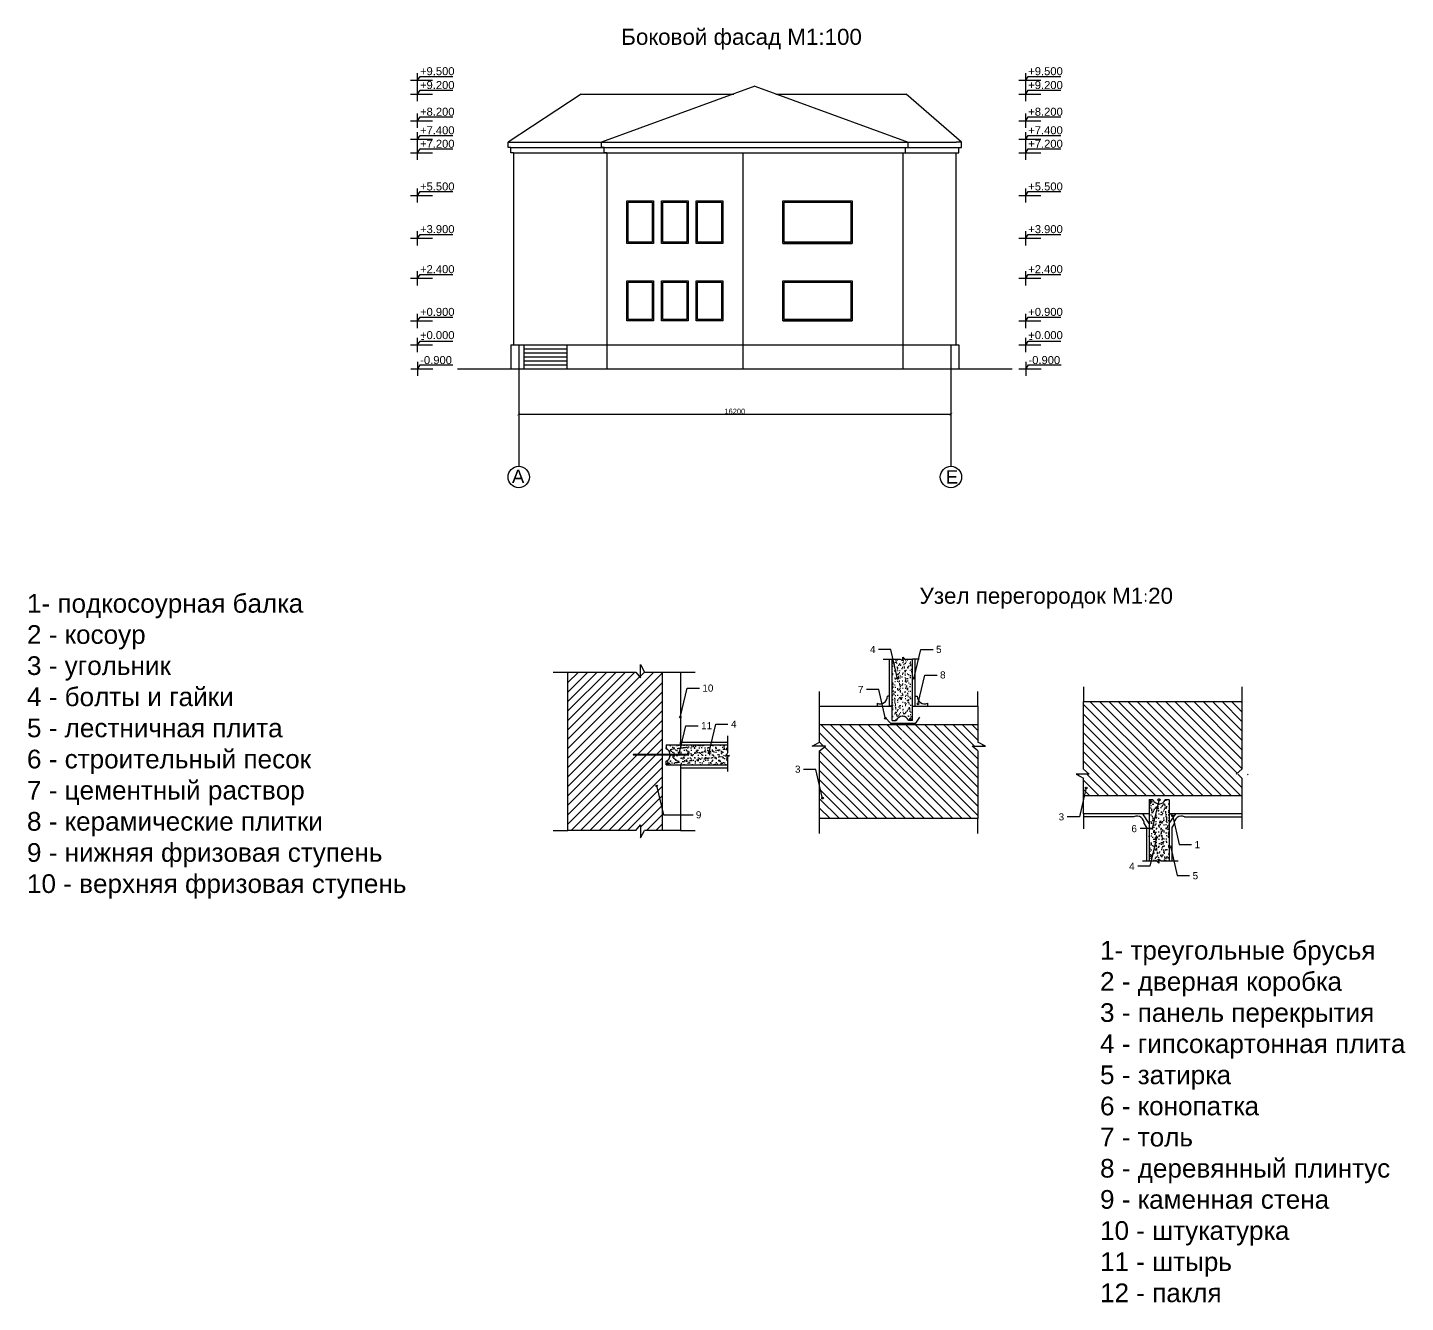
# Model space of a CAD drawing. Header units: millimetres. Extents: x -4280 to 435011, y -161394 to 27828.
# Drawn here: x 37450 to 89094, y -80898 to -33128 of the extents above; entities that cross this region are included whole.
import ezdxf

# ---------------------------------------------------------------- set-up
doc = ezdxf.new("R2010")
doc.units = ezdxf.units.MM
doc.header["$MEASUREMENT"] = 0
for name, color, linetype in [('Fasad', 7, 'Continuous'), ('Fasad bokovoy', 7, 'Continuous'), ('Razrez', 7, 'Continuous')]:
    doc.layers.add(name, color=color, linetype=linetype)
doc.styles.get("Standard").update_dxf_attribs({"font": 'arial.ttf'})
doc.dimstyles.new('GOST', dxfattribs={"dimtxt": 200, "dimasz": 100, "dimexe": 0.18, "dimexo": 0.06, "dimgap": 3, "dimtad": 1, "dimdec": 0, "dimzin": 0, "dimdsep": 46, "dimtxsty": 'Standard', "dimblk": 'ARCHTICK', "dimcen": 0.09, "dimclrt": 256, "dimadec": 0, "dimazin": 0, "dimtfac": 1, "dimtdec": 0, "dimtofl": 0, "dimtmove": 0, "dimatfit": 3, "dimldrblk": 'ARCHTICK', "dimfxl": 200, "dimfxlon": 1, "dimtolj": 1, "dimtzin": 0, "dimarcsym": 0})

# ---------------------------------------------------------------- blocks, each defined once
blk = doc.blocks.new('_ArchTick')
at = {"color": 0, "linetype": 'ByBlock', "const_width": 0.15}
blk.add_lwpolyline([(-0.5, -0.5), (0.5, 0.5)], dxfattribs=at)
blk = doc.blocks.new('*D233')
at = {"layer": 'Defpoints', "color": 0, "transparency": 16777216}
for p in [(55859, -45920), (72059, -45920), (72059, -47616)]:
    blk.add_point(p, dxfattribs=at)
at = {"layer": 'Fasad bokovoy', "color": 0, "lineweight": -2, "transparency": 16777216}
for p, q in [((55859, -47416), (55859, -47616)), ((72059, -47416), (72059, -47616)), ((55859, -47616), (72059, -47616))]:
    blk.add_line(p, q, dxfattribs=at)
at = {"layer": 'Fasad bokovoy', "color": 0, "lineweight": -2, "transparency": 16777216, "xscale": 100, "yscale": 100, "zscale": 100, "rotation": 180}
blk.add_blockref('_ArchTick', (55859, -47616), dxfattribs=at)
at = {"layer": 'Fasad bokovoy', "color": 0, "lineweight": -2, "transparency": 16777216, "xscale": 100, "yscale": 100, "zscale": 100}
blk.add_blockref('_ArchTick', (72059, -47616), dxfattribs=at)
at = {"layer": 'Fasad bokovoy', "transparency": 16777216, "insert": (63959, -47511), "char_height": 200, "attachment_point": 5}
blk.add_mtext('\\A1;16200', dxfattribs=at)

msp = doc.modelspace()

# ---------------------------------------------------------------- hatches: boundary and pattern name
at = {"layer": 'Fasad bokovoy', "true_color": 0x000000}
h = msp.add_hatch(dxfattribs=at)
h.set_pattern_fill('AR-SAND', color=18, scale=100, angle=90)
h.set_pattern_definition([(127.5, (-3763.2, -84461.4), (-192.68238, -6.29934), [0, -152, 0, -170, 0, -162.5]), (97.5, (-3763.2, -84461.4), (-282.2146, 176.9777), [0, -82, 0, -137, 0, -52.5]), (57.5, (-3763.2, -84584.4), (-0.5659, 311.4142), [0, -50, 0, -180, 0, -235]), (47.5, (-3763.2, -84584.4), (-87.7676, 300.6127), [0, -25, 0, -118, 0, -135])])
h.paths.add_polyline_path([(70224.4, -58238.9), (70241.1, -58238.9), (70241.1, -58936.6, -0.3038608), (70475.1, -59093.2), (70617.4, -59093.2), (70617.4, -56789), (70319.3, -56789), (70255.5, -56717), (70255.5, -56844.7), (70160.6, -56789), (69858, -56789), (69858, -59091.4), (70007.9, -59091.4, -0.2837405), (70224.4, -58937.1)])
h = msp.add_hatch(dxfattribs=at)
h.set_pattern_fill('ANSI31', color=18, scale=2000)
h.set_pattern_definition([(45, (36011.6, 13620.62), (-176.7767, 176.7767), [])])
h.paths.add_polyline_path([(57703.3, -62276.8), (57703.3, -63212.9), (60242.6, -63212.9), (60421, -62998.2), (60421, -63495.4), (60571.8, -63212.9), (61235.6, -63212.9), (61235.6, -60383.7), (60146.8, -60383.7), (60146.8, -60367), (60401.5, -60367), (61235.6, -60367), (61235.6, -57280.5), (60571.8, -57280.5), (60421, -56998), (60421, -57495.2), (60242.6, -57280.5), (57703.3, -57280.5)])
h = msp.add_hatch(dxfattribs=at)
h.set_pattern_fill('ANSI31', color=18, scale=2000, angle=270)
h.set_pattern_definition([(315, (153864.7, -36689.15), (176.7767, 176.7767), [])])
h.paths.add_polyline_path([(77967.3, -58380.9), (77031.2, -58380.9), (77031.2, -60920.2), (77245.8, -61098.6), (76748.6, -61098.6), (77031.2, -61249.3), (77031.2, -61913.1), (79860.4, -61913.1), (79860.4, -60824.4), (79877.1, -60824.4), (79877.1, -61079.1), (79877.1, -61913.1), (82963.5, -61913.1), (82963.5, -61249.3), (83246.1, -61098.6), (82748.9, -61098.6), (82963.5, -60920.2), (82963.5, -58380.9)])
h = msp.add_hatch(dxfattribs=at)
h.set_pattern_fill('ANSI31', color=18, scale=2000, angle=90)
h.set_pattern_definition([(135, (-3763.2, -84461.4), (-176.7767, -176.7767), [])])
h.paths.add_polyline_path([(72134.3, -62769.7), (73070.3, -62769.7), (73070.3, -60230.4), (72855.7, -60052), (73352.9, -60052), (73070.3, -59901.2), (73070.3, -59237.4), (70241.1, -59237.4), (70241.1, -60326.2), (70224.4, -60326.2), (70224.4, -60071.5), (70224.4, -59237.4), (67138, -59237.4), (67138, -59901.2), (66855.4, -60052), (67352.6, -60052), (67138, -60230.4), (67138, -62769.7)])
h = msp.add_hatch(color=18, dxfattribs=at)
h.dxf.hatch_style = 1
h.paths.add_polyline_path([(62234.1, -60367), (61535.9, -60367, -0.0165496), (61536.4, -60383.7), (62234.1, -60383.7)])
h.paths.add_polyline_path([(61535.9, -60367), (61235.6, -60367), (61235.6, -60383.7), (61536.4, -60383.7, 0.0165496)])
h.paths.add_polyline_path([(61235.6, -60367), (60146.8, -60367), (60146.8, -60383.7), (61235.6, -60383.7)])
h = msp.add_hatch(dxfattribs=at)
h.set_pattern_fill('AR-SAND', color=18, scale=100)
h.set_pattern_definition([(37.5, (36011.61, 13620.62), (-6.29934, 192.68238), [0, -152, 0, -170, 0, -162.5]), (7.5, (36011.6, 13620.62), (176.9777, 282.2146), [0, -82, 0, -137, 0, -52.5]), (327.5, (35888.61, 13620.62), (311.4142, 0.5659), [0, -50, 0, -180, 0, -235]), (317.5, (35888.6, 13620.62), (300.6127, 87.7676), [0, -25, 0, -118, 0, -135])])
h.paths.add_polyline_path([(62234.1, -60367), (62234.1, -60383.7), (61536.4, -60383.7, -0.3038608), (61379.8, -60617.7), (61379.8, -60759.9), (63684, -60759.9), (63684, -60461.9), (63756, -60398.1), (63628.3, -60398.1), (63684, -60303.2), (63684, -60000.6), (61381.6, -60000.6), (61381.6, -60150.5, -0.2837405), (61535.9, -60367)])
h = msp.add_hatch(dxfattribs=at)
h.set_pattern_fill('AR-SAND', color=18, scale=100, angle=270)
h.set_pattern_definition([(307.5, (153864.7, -36689.15), (192.68238, 6.29934), [0, -152, 0, -170, 0, -162.5]), (277.5, (153864.7, -36689.15), (282.2146, -176.9777), [0, -82, 0, -137, 0, -52.5]), (237.5, (153864.7, -36566.15), (0.5659, -311.4142), [0, -50, 0, -180, 0, -235]), (227.5, (153864.7, -36566.15), (87.7676, -300.6127), [0, -25, 0, -118, 0, -135])])
h.paths.add_polyline_path([(79877.1, -62911.6), (79860.4, -62911.6), (79860.4, -62214, -0.3038608), (79626.4, -62057.3), (79484.1, -62057.3), (79484.1, -64361.5), (79782.2, -64361.5), (79846, -64433.5), (79846, -64305.9), (79940.9, -64361.5), (80243.5, -64361.5), (80243.5, -62059.2), (80093.6, -62059.2, -0.2837405), (79877.1, -62213.4)])

# ---------------------------------------------------------------- linework, layer by layer
at = {"layer": 'Fasad bokovoy'}
for p, q in [((51802.8, -35101.7), (52633.9, -35101.7)), ((52070.8, -35369.4), (52070.8, -34833.7)), ((52070.8, -35101.5), (52161.8, -34957)), ((52161.8, -34957), (53384.8, -34957)), ((74600.9, -35101.7), (75432, -35101.7)), ((74868.9, -35369.4), (74868.9, -34833.7)), ((74868.9, -35101.5), (74959.8, -34957)), ((74959.8, -34957), (76182.9, -34957)), ((51802.8, -35620.5), (52633.9, -35620.5)), ((52070.8, -35888.3), (52070.8, -35352.5)), ((52070.8, -35620.4), (52161.8, -35475.8)), ((52161.8, -35475.8), (53384.8, -35475.8)), ((58203, -35620.5), (55458.6, -37420.5)), ((58203, -35620.5), (63915.7, -35620.5)), ((64708.6, -35320.5), (58958.6, -37420.5)), ((64708.6, -35320.5), (70458.6, -37420.5)), ((65501.4, -35620.5), (70381.7, -35620.5)), ((72458.6, -37420.5), (70381.7, -35620.5)), ((74600.9, -35620.5), (75432, -35620.5)), ((74868.9, -35888.3), (74868.9, -35352.5)), ((74868.9, -35620.4), (74959.8, -35475.8)), ((74959.8, -35475.8), (76182.9, -35475.8)), ((51802.8, -36620.5), (52633.9, -36620.5)), ((52070.8, -36888.3), (52070.8, -36352.5)), ((52070.8, -36620.4), (52161.8, -36475.8)), ((52161.8, -36475.8), (53384.8, -36475.8)), ((74600.9, -36620.5), (75432, -36620.5)), ((74868.9, -36888.3), (74868.9, -36352.5)), ((74868.9, -36620.4), (74959.8, -36475.8)), ((74959.8, -36475.8), (76182.9, -36475.8)), ((52070.8, -37583.3), (52070.8, -37047.5)), ((52070.8, -37315.4), (52161.8, -37170.8)), ((52161.8, -37170.8), (53384.8, -37170.8)), ((74868.9, -37583.3), (74868.9, -37047.5)), ((74868.9, -37315.4), (74959.8, -37170.8)), ((74959.8, -37170.8), (76182.9, -37170.8)), ((51802.8, -37315.5), (52633.9, -37315.5)), ((52070.8, -38088.3), (52070.8, -37552.5)), ((52070.8, -37820.4), (52161.8, -37675.8)), ((52161.8, -37675.8), (53384.8, -37675.8)), ((55458.6, -37620.5), (55458.6, -37420.5)), ((55458.6, -37420.5), (55658.6, -37420.5)), ((55558.6, -37620.5), (55458.6, -37620.5)), ((55558.6, -37620.5), (72358.6, -37620.5)), ((55558.6, -37820.5), (55558.6, -37620.5)), ((55658.6, -37420.5), (72258.6, -37420.5)), ((58958.6, -37620.5), (58958.6, -37420.5)), ((59058.6, -37620.5), (58958.6, -37620.5)), ((59058.6, -37820.5), (59058.6, -37620.5)), ((59158.6, -37420.5), (70258.6, -37420.5)), ((70358.6, -37820.5), (70358.6, -37620.5)), ((70358.6, -37620.5), (70458.6, -37620.5)), ((70458.6, -37620.5), (70458.6, -37420.5)), ((72458.6, -37420.5), (72258.6, -37420.5)), ((72358.6, -37820.5), (72358.6, -37620.5)), ((72358.6, -37620.5), (72458.6, -37620.5)), ((72458.6, -37620.5), (72458.6, -37420.5)), ((74600.9, -37315.5), (75432, -37315.5)), ((74868.9, -38088.3), (74868.9, -37552.5)), ((74868.9, -37820.4), (74959.8, -37675.8)), ((74959.8, -37675.8), (76182.9, -37675.8)), ((51802.8, -37820.5), (52633.9, -37820.5)), ((55658.6, -37820.5), (55558.6, -37820.5)), ((55658.6, -37820.5), (72258.6, -37820.5)), ((55658.6, -37820.5), (55658.6, -45020.5)), ((59158.6, -37820.5), (59058.6, -37820.5)), ((59158.6, -37820.5), (59158.6, -45920.5)), ((64258.6, -37820.5), (64258.6, -45920.5)), ((70258.6, -37820.5), (70258.6, -45920.5)), ((70258.6, -37820.5), (70358.6, -37820.5)), ((72258.6, -37820.5), (72358.6, -37820.5)), ((72258.6, -45020.5), (72258.6, -37820.5)), ((74600.9, -37820.5), (75432, -37820.5)), ((52070.8, -39688.3), (52070.8, -39152.5)), ((74868.9, -39688.3), (74868.9, -39152.5)), ((51802.8, -39420.5), (52633.9, -39420.5)), ((52070.8, -39420.4), (52161.8, -39275.8)), ((52161.8, -39275.8), (53384.8, -39275.8)), ((65758.6, -39620.5), (68358.6, -39620.5)), ((74600.9, -39420.5), (75432, -39420.5)), ((74868.9, -39420.4), (74959.8, -39275.8)), ((74959.8, -39275.8), (76182.9, -39275.8)), ((52070.8, -41288.3), (52070.8, -40752.5)), ((74868.9, -41288.3), (74868.9, -40752.5)), ((51802.8, -41020.5), (52633.9, -41020.5)), ((52070.8, -41020.4), (52161.8, -40875.8)), ((52161.8, -40875.8), (53384.8, -40875.8)), ((65758.6, -41220.5), (68358.6, -41220.5)), ((74600.9, -41020.5), (75432, -41020.5)), ((74868.9, -41020.4), (74959.8, -40875.8)), ((74959.8, -40875.8), (76182.9, -40875.8)), ((52070.8, -42788.4), (52070.8, -42252.6)), ((74868.9, -42788.4), (74868.9, -42252.6)), ((51802.8, -42520.6), (52633.9, -42520.6)), ((52070.8, -42520.5), (52161.8, -42375.9)), ((52161.8, -42375.9), (53384.8, -42375.9)), ((65758.6, -42620.5), (68358.6, -42620.5)), ((74600.9, -42520.6), (75432, -42520.6)), ((74868.9, -42520.5), (74959.8, -42375.9)), ((74959.8, -42375.9), (76182.9, -42375.9)), ((52070.8, -44388.4), (52070.8, -43852.6)), ((74868.9, -44388.4), (74868.9, -43852.6)), ((51802.8, -44120.6), (52633.9, -44120.6)), ((52070.8, -44120.5), (52161.8, -43975.9)), ((52161.8, -43975.9), (53384.8, -43975.9)), ((65758.6, -44120.5), (68358.6, -44120.5)), ((74600.9, -44120.6), (75432, -44120.6)), ((74868.9, -44120.5), (74959.8, -43975.9)), ((74959.8, -43975.9), (76182.9, -43975.9)), ((52070.8, -45288.3), (52070.8, -44752.5)), ((52070.8, -45020.4), (52161.8, -44875.8)), ((52161.8, -44875.8), (53384.8, -44875.8)), ((74868.9, -45288.3), (74868.9, -44752.5)), ((74868.9, -45020.4), (74959.8, -44875.8)), ((74959.8, -44875.8), (76182.9, -44875.8)), ((51802.8, -45020.5), (52633.9, -45020.5)), ((55558.6, -45020.5), (72358.6, -45020.5)), ((55558.6, -45020.5), (55558.6, -45920.5)), ((55858.6, -45020.5), (55858.6, -47616.5)), ((56054.7, -45020.5), (56054.7, -45920.5)), ((56054.7, -45170.5), (57658.6, -45170.5)), ((56054.7, -45320.5), (57658.6, -45320.5)), ((57658.6, -45020.5), (57658.6, -45920.5)), ((72058.6, -45020.5), (72058.6, -47616.3)), ((72358.6, -45020.5), (72358.6, -45920.5)), ((74600.9, -45020.5), (75432, -45020.5)), ((51810.8, -45915.2), (52641.9, -45915.2)), ((52078.8, -46183), (52078.8, -45647.2)), ((52078.8, -45915.1), (52169.8, -45770.6)), ((52169.8, -45770.6), (53392.8, -45770.6)), ((55558.6, -45920.5), (72358.6, -45920.5)), ((56054.7, -45470.5), (57658.6, -45470.5)), ((56054.7, -45620.5), (57658.6, -45620.5)), ((56054.7, -45770.5), (57658.6, -45770.5)), ((74608.9, -45915.2), (75440, -45915.2)), ((74876.9, -46183), (74876.9, -45647.2)), ((74876.9, -45915.1), (74967.9, -45770.6)), ((74967.9, -45770.6), (76190.9, -45770.6)), ((55858.6, -47616.5), (55858.6, -49568.6)), ((72058.6, -47616.3), (72058.6, -49568.4)), ((69803.6, -56433.9), (69342.6, -56433.9)), ((69519.6, -56789), (70160.6, -56789)), ((69757, -58556.2), (69757, -56789)), ((70046.5, -57481.1), (69803.6, -56433.9)), ((69858, -59091.4), (69858, -56785.3)), ((70160.6, -56789), (70255.5, -56844.7)), ((70255.5, -56844.7), (70255.5, -56717)), ((70255.5, -56717), (70319.3, -56789)), ((70319.3, -56789), (70617.4, -56789)), ((70617.4, -59093.2), (70617.4, -56786.8)), ((70617.4, -56786.8), (70866.5, -56786.8)), ((70685.8, -57481.1), (70928.7, -56433.9)), ((70718, -58556.2), (70718, -56786.3)), ((70928.7, -56433.9), (71389.7, -56433.9)), ((57149.9, -57280.5), (57703.3, -57280.5)), ((57703.3, -62276.8), (57703.3, -57280.5)), ((57703.3, -57280.5), (60242.6, -57280.5)), ((60242.6, -57280.5), (60421, -57495.2)), ((60421, -57495.2), (60421, -56998)), ((60421, -56998), (60571.8, -57280.5)), ((60571.8, -57280.5), (61916.8, -57280.5)), ((61235.6, -57280.5), (61235.6, -63212.9)), ((61916.8, -57280.5), (61916.8, -60000.6)), ((61916.8, -57280.5), (62470.2, -57280.5)), ((70834.9, -58439.4), (71077.8, -57392.1)), ((71077.8, -57392.1), (71538.8, -57392.1)), ((77031.2, -57827.4), (77031.2, -58380.9)), ((82963.5, -57827.4), (82963.5, -58380.9)), ((61925.8, -58931.4), (62168.7, -57884.2)), ((62168.7, -57884.2), (62629.7, -57884.2)), ((67138, -58556.2), (67138, -58002.8)), ((69353, -57933.8), (68892, -57933.8)), ((69595.9, -58981), (69353, -57933.8)), ((69757, -58180.7), (69675.9, -58180.7)), ((70241.1, -58238.9), (70224.4, -58238.9)), ((70718, -58180.7), (70799.1, -58180.7)), ((73070.3, -58556.2), (73070.3, -58002.8)), ((67138, -59901.2), (67138, -58556.2)), ((67138, -58556.2), (69858, -58556.2)), ((69290.3, -58449.4), (69290.3, -58556.2)), ((69858, -58556.2), (69757, -58556.2)), ((70617.4, -58556.2), (73070.3, -58556.2)), ((71184.7, -58449.4), (71184.7, -58556.2)), ((73070.3, -58556.2), (73070.3, -59901.2)), ((77031.2, -60920.2), (77031.2, -58380.9)), ((77031.2, -58380.9), (77967.3, -58380.9)), ((77967.3, -58380.9), (82963.5, -58380.9)), ((82963.5, -58380.9), (82963.5, -60920.2)), ((61878.2, -60338.4), (62121.1, -59291.2)), ((62121.1, -59291.2), (62582.1, -59291.2)), ((62999.3, -60280.4), (63242.2, -59233.2)), ((63242.2, -59233.2), (63703.2, -59233.2)), ((67138, -59237.4), (73070.3, -59237.4)), ((69601.2, -58998.2), (69797.1, -59188.4)), ((69797.1, -59188.4), (70743.2, -59188.4)), ((69858, -59091.4), (70007.9, -59091.4)), ((70617.4, -59093.2), (70475.1, -59093.2)), ((70743.2, -59188.4), (70892.2, -58973.4)), ((61916.8, -60000.6), (61916.8, -59899.6)), ((61916.8, -59899.6), (63684, -59899.6)), ((63684, -59662.2), (63684, -60303.2)), ((66855.4, -60052), (67138, -59901.2)), ((73352.9, -60052), (73070.3, -59901.2)), ((62234.1, -60367), (60146.8, -60367)), ((60146.8, -60367), (60401.5, -60367)), ((60146.8, -60367), (60146.8, -60383.7)), ((60146.8, -60383.7), (62234.1, -60383.7)), ((61381.6, -60000.6), (63687.7, -60000.6)), ((61381.6, -60000.6), (61381.6, -60150.5)), ((62234.1, -60383.7), (62234.1, -60367)), ((63684, -60303.2), (63628.3, -60398.1)), ((63628.3, -60398.1), (63756, -60398.1)), ((63756, -60398.1), (63684, -60461.9)), ((67352.6, -60052), (66855.4, -60052)), ((67138, -60230.4), (67352.6, -60052)), ((67138, -62769.7), (67138, -60230.4)), ((73070.3, -60230.4), (72855.7, -60052)), ((72855.7, -60052), (73352.9, -60052)), ((73070.3, -60230.4), (73070.3, -62769.7)), ((61379.8, -60759.9), (61379.8, -60617.7)), ((61379.8, -60759.9), (63686.2, -60759.9)), ((61916.8, -60759.9), (61916.8, -63212.9)), ((61916.8, -60860.6), (63686.7, -60860.6)), ((63684, -60461.9), (63684, -60759.9)), ((63686.2, -60759.9), (63686.2, -61009)), ((66993.9, -60923.8), (66532.8, -60923.8)), ((67236.8, -61971), (66993.9, -60923.8)), ((77031.2, -60920.2), (77245.8, -61098.6)), ((82963.5, -60920.2), (82748.9, -61098.6)), ((77245.8, -61098.6), (76748.6, -61098.6)), ((76748.6, -61098.6), (77031.2, -61249.3)), ((77031.2, -62594.4), (77031.2, -61249.3)), ((82963.5, -61249.3), (82963.5, -62594.4)), ((61041.1, -61575.5), (61284, -62622.7)), ((77118.1, -61652.4), (76875.2, -62699.6)), ((82963.5, -61913.1), (77031.2, -61913.1)), ((57703.3, -63212.9), (57703.3, -62276.8)), ((79484.1, -62057.3), (79484.1, -64363.8)), ((79484.1, -62057.3), (79626.4, -62057.3)), ((79844.9, -62095.1), (79602, -63142.3)), ((80243.5, -62059.2), (80093.6, -62059.2)), ((80243.5, -62059.2), (80243.5, -64365.3)), ((60242.6, -63212.9), (60421, -62998.2)), ((60421, -62998.2), (60421, -63495.4)), ((61284, -62622.7), (62402.9, -62622.7)), ((72134.3, -62769.7), (67138, -62769.7)), ((67138, -63323.1), (67138, -62769.7)), ((73070.3, -62769.7), (72134.3, -62769.7)), ((73070.3, -63323.1), (73070.3, -62769.7)), ((76875.2, -62699.6), (76414.2, -62699.6)), ((79484.1, -62594.4), (77031.2, -62594.4)), ((77031.2, -62594.4), (77031.2, -63147.8)), ((78916.8, -62701.1), (77031.2, -62701.1)), ((79484.1, -62948.8), (79252.9, -62594.4)), ((79302.4, -62969.9), (79383.5, -63098.6)), ((79860.4, -62911.6), (79877.1, -62911.6)), ((82963.5, -62594.4), (80243.5, -62594.4)), ((80243.5, -62594.4), (80344.5, -62594.4)), ((80243.5, -62957.5), (80491.7, -62594.4)), ((80425.6, -62969.9), (80344.5, -63102.5)), ((80372.3, -62693.7), (80615.2, -63741)), ((80811.2, -62701.1), (82963.5, -62701.1)), ((82963.5, -62594.4), (82963.5, -63147.8)), ((57149.9, -63212.9), (57703.3, -63212.9)), ((60242.6, -63212.9), (57703.3, -63212.9)), ((60421, -63495.4), (60571.8, -63212.9)), ((61916.8, -63212.9), (60571.8, -63212.9)), ((61916.8, -63212.9), (62470.2, -63212.9)), ((79602, -63142.3), (79148.9, -63142.3)), ((79383.5, -63098.6), (79383.5, -64364.3)), ((79760.4, -63505.5), (79517.5, -64552.7)), ((80344.5, -63102.5), (80344.5, -64361.5)), ((80300.9, -63856.7), (80543.8, -64904)), ((80615.2, -63741), (81076.2, -63741)), ((79517.5, -64552.7), (79064.3, -64552.7)), ((79484.1, -64363.8), (79235.1, -64363.8)), ((79782.2, -64361.5), (79484.1, -64361.5)), ((79846, -64433.5), (79782.2, -64361.5)), ((79940.9, -64361.5), (79846, -64305.9)), ((79846, -64305.9), (79846, -64433.5)), ((80581.9, -64361.5), (79940.9, -64361.5)), ((80543.8, -64904), (81004.8, -64904))]:
    msp.add_line(p, q, dxfattribs=at)
at = {"layer": 'Fasad bokovoy', "lineweight": 30}
msp.add_line((53558.6, -45920.5), (74358.6, -45920.5), dxfattribs=at)
at = {"layer": 'Fasad bokovoy'}
for points in [[(59908.6, -39620.5), (60908.6, -39620.5), (60908.6, -41220.5), (59908.6, -41220.5)], [(59958.6, -39670.5), (60858.6, -39670.5), (60858.6, -41170.5), (59958.6, -41170.5)], [(61208.6, -39620.5), (62208.6, -39620.5), (62208.6, -41220.5), (61208.6, -41220.5)], [(61258.6, -39670.5), (62158.6, -39670.5), (62158.6, -41170.5), (61258.6, -41170.5)], [(62508.6, -39620.5), (63508.6, -39620.5), (63508.6, -41220.5), (62508.6, -41220.5)], [(62558.6, -39670.5), (63458.6, -39670.5), (63458.6, -41170.5), (62558.6, -41170.5)], [(65758.6, -39620.5), (68358.6, -39620.5), (68358.6, -41220.5), (65758.6, -41220.5)], [(65808.6, -39670.5), (68308.6, -39670.5), (68308.6, -41170.5), (65808.6, -41170.5)], [(59908.6, -42620.5), (60908.6, -42620.5), (60908.6, -44120.5), (59908.6, -44120.5)], [(59958.6, -42670.5), (60858.6, -42670.5), (60858.6, -44070.5), (59958.6, -44070.5)], [(61208.6, -42620.5), (62208.6, -42620.5), (62208.6, -44120.5), (61208.6, -44120.5)], [(61258.6, -42670.5), (62158.6, -42670.5), (62158.6, -44070.5), (61258.6, -44070.5)], [(62508.6, -42620.5), (63508.6, -42620.5), (63508.6, -44120.5), (62508.6, -44120.5)], [(62558.6, -42670.5), (63458.6, -42670.5), (63458.6, -44070.5), (62558.6, -44070.5)], [(65758.6, -42620.5), (68358.6, -42620.5), (68358.6, -44120.5), (65758.6, -44120.5)], [(65808.6, -42670.5), (68308.6, -42670.5), (68308.6, -44070.5), (65808.6, -44070.5)]]:
    msp.add_lwpolyline(points, close=True, dxfattribs=at)
for centre, radius in [((55858.6, -49968.6), 400), ((72058.6, -49968.4), 400), ((70056.1, -57511.6), 32), ((70676.3, -57511.6), 32), ((70825.3, -58469.9), 32), ((61916.2, -58961.9), 32), ((69605.5, -59011.5), 32), ((61868.6, -60368.9), 32), ((62989.8, -60310.9), 32), ((61031.5, -61545), 32), ((67246.3, -62001.5), 32), ((77127.7, -61621.9), 32), ((79858.7, -62065.3), 41.2), ((79854.5, -62064.6), 32), ((80362.7, -62663.3), 32), ((79770, -63475), 32), ((80291.3, -63826.2), 32)]:
    msp.add_circle(centre, radius, dxfattribs=at)
for centre, radius, start, end in [((69399.1, -58194.4), 277.2, 246.89507, 2.85111), ((71075.9, -58194.4), 277.2, 177.14889, 293.10493), ((70241.1, -59189.6), 253.1, 22.39212, 157.15568), ((61283.4, -60383.7), 253.1, 292.39212, 67.15568), ((79860.4, -61960.9), 253.1, 202.39212, 337.15568), ((79025.6, -62956.1), 277.2, 357.14889, 113.10493), ((80702.4, -62956.1), 277.2, 66.89507, 182.85111)]:
    msp.add_arc(centre, radius, start, end, dxfattribs=at)

# ---------------------------------------------------------------- texts
at = {"layer": 'Fasad'}
for s, width, gutter_width, insert, char_height, attachment_point in [('Узел перегородок M1{\\fGOST Common|b0|i0|c238|p34;:}20', 10526.404, 1, (70884.4, -54118.1), 600, 1), ('1- подкосоурная балка\\P2 - косоур\\P3 - угольник\\P4 - болты и гайки\\P5 - лестничная плита\\P6 - строительный песок\\P7 - цементный раствор\\P8 - керамические плитки\\P9 - нижняя фризовая ступень\\P10 - верхняя фризовая ступень', 26573.591, 1, (37427.9, -54352.8), 700, 1), ('4', 3013.854, 0.38, (69230.5, -56563.5), 266.2, 9), ('5', 3013.854, 0.38, (71501.8, -56563.5), 266.2, 7), ('8', 3013.854, 0.38, (71650.9, -57521.7), 266.2, 7), ('10', 3013.854, 0.38, (62741.8, -58013.8), 266.2, 7), ('7', 3013.854, 0.38, (68780, -58063.4), 266.2, 9), ('11', 3013.854, 0.38, (62694.2, -59420.8), 266.2, 7), ('4', 3013.854, 0.38, (63815.3, -59362.8), 266.2, 7), ('3', 3013.854, 0.38, (66420.8, -61053.4), 266.2, 9), ('9', 3013.854, 0.38, (62499.2, -62493.1), 266.2, 1), ('3', 3013.854, 0.38, (76302.2, -62570), 266.2, 3), ('6', 3013.854, 0.38, (79029, -63012.7), 266.2, 3), ('1', 3013.854, 0.38, (81188.3, -63611.4), 266.2, 1), ('4', 3013.854, 0.38, (78944.4, -64423.1), 266.2, 3), ('5', 3013.854, 0.38, (81116.8, -64774.4), 266.2, 1), ('1- треугольные брусья\\P2 - дверная коробка\\P3 - панель перекрытия\\P4 - гипсокартонная плита\\P5 - затирка\\P6 - конопатка\\P7 - толь\\P8 - деревянный плинтус\\P9 - каменная стена\\P10 - штукатурка\\P11 - штырь\\P12 - пакля', 26573.591, 1, (77646.7, -67352.4), 700, 1)]:
    msp.add_mtext_dynamic_manual_height_columns(s, width=width, gutter_width=gutter_width, heights=[0], dxfattribs=dict(at, insert=insert, char_height=char_height, attachment_point=attachment_point))
at = {"layer": 'Fasad bokovoy', "attachment_point": 1}
for s, width, gutter_width, insert, char_height in [('Боковой фасад М1:100', 9168.653, 1, (59701.5, -33175.1), 600), ('A', 498.651, 0.712, (55606.3, -49698.1), 498.7), ('E', 498.651, 0.712, (71866.2, -49717.8), 498.7)]:
    msp.add_mtext_dynamic_manual_height_columns(s, width=width, gutter_width=gutter_width, heights=[0], dxfattribs=dict(at, insert=insert, char_height=char_height))
at = {"layer": 'Razrez', "char_height": 300, "attachment_point": 1}
for s, insert in [('+9.500', (52159.5, -34612.8)), ('+9.500', (74957.6, -34612.8)), ('+9.200', (52159.5, -35131.6)), ('+9.200', (74957.6, -35131.6)), ('+8.200', (52159.5, -36131.6)), ('+8.200', (74957.6, -36131.6)), ('+7.400', (52159.5, -36826.6)), ('+7.400', (74957.6, -36826.6)), ('+7.200', (52159.5, -37331.6)), ('+7.200', (74957.6, -37331.6)), ('+5.500', (52159.5, -38931.6)), ('+5.500', (74957.6, -38931.6)), ('+3.900', (52159.5, -40531.6)), ('+3.900', (74957.6, -40531.6)), ('+2.400', (52159.5, -42031.7)), ('+2.400', (74957.6, -42031.7)), ('+0.900', (52159.5, -43631.7)), ('+0.900', (74957.6, -43631.7)), ('+0.000', (52159.5, -44501.6)), (' -', (52070, -44630.8)), ('+0.000', (74957.6, -44501.6)), (' -', (74868, -44630.8)), ('-0.900', (52167.6, -45437)), ('-0.900', (74965.6, -45437))]:
    msp.add_mtext_dynamic_manual_height_columns(s, width=1010.809, gutter_width=1, heights=[0], dxfattribs=dict(at, insert=insert))

# ---------------------------------------------------------------- dimensions: what is measured, and where the dimension line sits
at = {"layer": 'Fasad bokovoy'}
dim = msp.add_linear_dim(base=(72058.6, -47616.3), p1=(55858.6, -45920.5), p2=(72058.6, -45920.5), dimstyle='GOST', dxfattribs=at)
dim.commit()
dim.dimension.update_dxf_attribs({"geometry": '*D233', "text_midpoint": (63958.6, -47511.2)})

doc.saveas('drawing.dxf')
